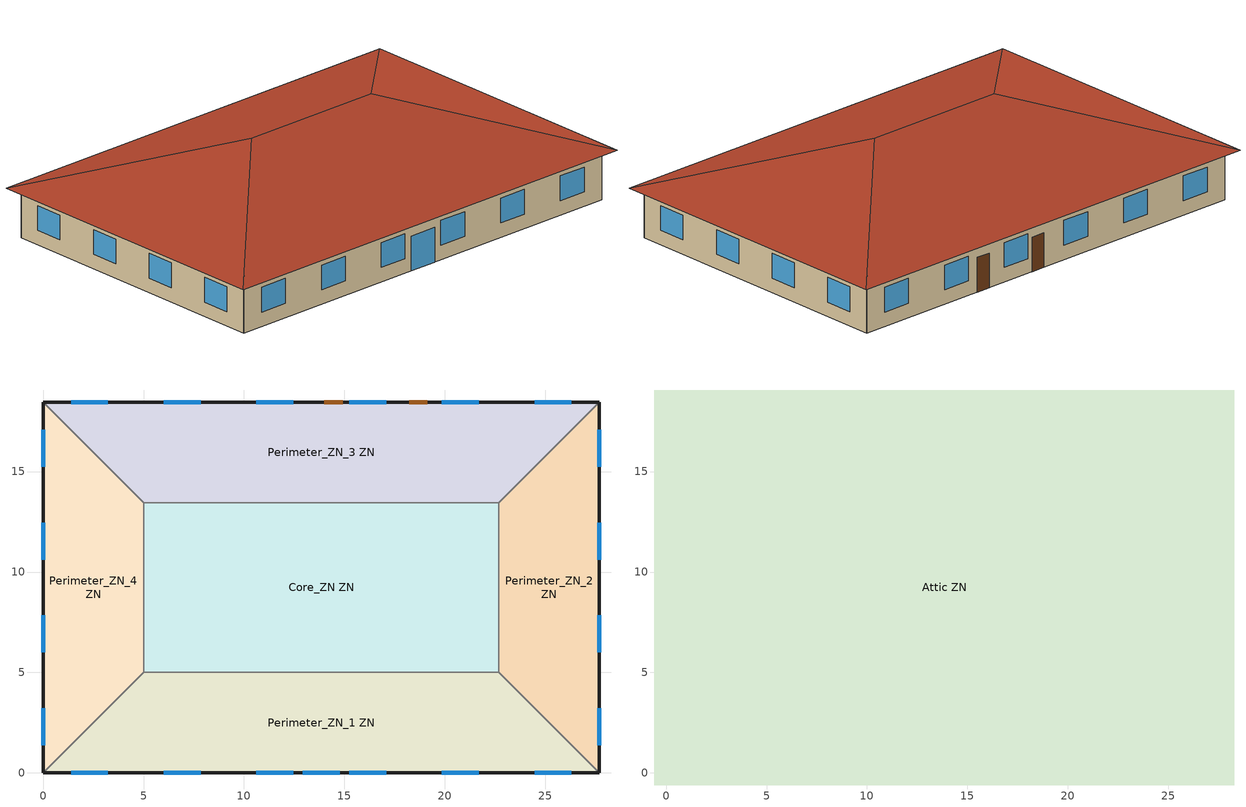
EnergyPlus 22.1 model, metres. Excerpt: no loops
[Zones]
Core_ZN ZN
 floor ground (Foundation F 126 Perim 0 Area 14966): 22.69,13.46 22.69,5 5,5 5,13.46 z0
 wall to Perimeter_ZN_2 ZN (Typical Interior Wall): 22.69,5 22.69,13.46 z0:3.05
 wall to Perimeter_ZN_3 ZN (Typical Interior Wall): 22.69,13.46 5,13.46 z0:3.05
 wall to Perimeter_ZN_1 ZN (Typical Interior Wall): 5,5 22.69,5 z0:3.05
 wall to Perimeter_ZN_4 ZN (Typical Interior Wall): 5,13.46 5,5 z0:3.05
Perimeter_ZN_1 ZN
 floor ground (Foundation F 126 Perim 2769 Area 11345): 22.69,5 27.69,0 0,0 5,5 z0
 wall outside (Typical Insulated Wood Framed Exterior Wall R-11.24): 0,0 27.69,0 z0:3.05
 wall to Perimeter_ZN_2 ZN (Typical Interior Wall): 27.69,0 22.69,5 z0:3.05
 wall to Perimeter_ZN_4 ZN (Typical Interior Wall): 5,5 0,0 z0:3.05
 window (U 0.45 SHGC 0.25 Simple Glazing Window Weighted U-0.45 SHGC 0.25 2): 12.93,0 14.76,0 z0:2.13
 window (U 0.45 SHGC 0.25 Simple Glazing Window Weighted U-0.45 SHGC 0.25): 1.39,0 3.22,0 / 6.01,0 7.84,0 / 10.62,0 12.45,0 / 15.24,0 17.07,0 / 19.85,0 21.68,0 / 24.47,0 26.3,0 z0.9:2.42
Perimeter_ZN_2 ZN
 floor ground (Foundation F 126 Perim 1846 Area 673): 27.69,18.46 27.69,0 22.69,5 22.69,13.46 z0
 wall outside (Typical Insulated Wood Framed Exterior Wall R-11.24): 27.69,0 27.69,18.46 z0:3.05
 wall to Perimeter_ZN_3 ZN (Typical Interior Wall): 27.69,18.46 22.69,13.46 z0:3.05
 window (U 0.45 SHGC 0.25 Simple Glazing Window Weighted U-0.45 SHGC 0.25): 27.69,1.39 27.69,3.22 / 27.69,6.01 27.69,7.84 / 27.69,10.62 27.69,12.45 / 27.69,15.24 27.69,17.07 z0.9:2.42
Perimeter_ZN_3 ZN
 floor ground (Foundation F 126 Perim 2769 Area 11345): 27.69,18.46 22.69,13.46 5,13.46 0,18.46 z0
 wall outside (Typical Insulated Wood Framed Exterior Wall R-11.24): 27.69,18.46 0,18.46 z0:3.05
 wall to Perimeter_ZN_4 ZN (Typical Interior Wall): 0,18.46 5,13.46 z0:3.05
 window (U 0.45 SHGC 0.25 Simple Glazing Window Weighted U-0.45 SHGC 0.25): 26.3,18.46 24.47,18.46 / 21.68,18.46 19.85,18.46 / 17.07,18.46 15.24,18.46 / 12.45,18.46 10.62,18.46 / 7.84,18.46 6.01,18.46 / 3.22,18.46 1.39,18.46 z0.9:2.42
 door (Typical Insulated Metal Door R-2.7): 14.91,18.46 14,18.46 / 19.13,18.46 18.22,18.46 z0:2.13
Perimeter_ZN_4 ZN
 floor ground (Foundation F 126 Perim 1846 Area 673): 0,18.46 5,13.46 5,5 0,0 z0
 wall outside (Typical Insulated Wood Framed Exterior Wall R-11.24): 0,18.46 0,0 z0:3.05
 window (U 0.45 SHGC 0.25 Simple Glazing Window Weighted U-0.45 SHGC 0.25): 0,17.07 0,15.24 / 0,12.45 0,10.62 / 0,7.84 0,6.01 / 0,3.22 0,1.39 z0.9:2.42
Attic ZN
 floor outside (Typical Attic Soffit): 28.29,19.06 28.29,-0.6 27.69,0 27.69,18.46 z3.05; 28.29,19.06 27.69,18.46 0,18.46 -0.6,19.06 z3.05; 27.69,0 28.29,-0.6 -0.6,-0.6 0,0 z3.05; -0.6,19.06 0,18.46 0,0 -0.6,-0.6 z3.05
 floor to Core_ZN ZN (Typical Wood Joist Attic Floor R-37.04 1): 22.69,13.46 22.69,5 5,5 5,13.46 z3.05
 floor to Perimeter_ZN_2 ZN (Typical Wood Joist Attic Floor R-37.04 1): 27.69,18.46 27.69,0 22.69,5 22.69,13.46 z3.05
 floor to Perimeter_ZN_3 ZN (Typical Wood Joist Attic Floor R-37.04 1): 27.69,18.46 22.69,13.46 5,13.46 0,18.46 z3.05
 floor to Perimeter_ZN_1 ZN (Typical Wood Joist Attic Floor R-37.04 1): 22.69,5 27.69,0 0,0 5,5 z3.05
 floor to Perimeter_ZN_4 ZN (Typical Wood Joist Attic Floor R-37.04 1): 0,18.46 5,13.46 5,5 0,0 z3.05
 roof outside (Typical Uninsulated Wood Joist Attic Roof): 18.46,9.23,6.33 28.29,-0.6,3.05 28.29,19.06,3.05; 18.46,9.23,6.33 28.29,19.06,3.05 -0.6,19.06,3.05 9.23,9.23,6.33; 9.23,9.23,6.33 -0.6,-0.6,3.05 28.29,-0.6,3.05 18.46,9.23,6.33; 9.23,9.23,6.33 -0.6,19.06,3.05 -0.6,-0.6,3.05
[Building]
-SmallOffice-ASHRAE 169-2013-3A created: 2022-11-29 07:54:34 -0700: North Axis {deg}=0; Terrain=City; Loads Convergence Tolerance Value {W}=0.04; Temperature Convergence Tolerance Value {deltaC}=0.2; Solar Distribution=FullInteriorAndExterior; Maximum Number of Warmup Days=25; Minimum Number of Warmup Days=6
[Site:Location]
Atlanta-Hartsfield Jackson Intl AP_GA_USA: Latitude {deg}=33.63; Longitude {deg}=-84.43; Time Zone {hr}=-5; Elevation {m}=308
[Site:GroundTemperature:FCfactorMethod]
January Ground Temperature {C}=16; February Ground Temperature {C}=11.9; March Ground Temperature {C}=7.7; April Ground Temperature {C}=4; May Ground Temperature {C}=7.9; June Ground Temperature {C}=13.8; July Ground Temperature {C}=17.2; August Ground Temperature {C}=20.8; September Ground Temperature {C}=24.8; October Ground Temperature {C}=26.1; November Ground Temperature {C}=26.5; December Ground Temperature {C}=22.5
[Site:WaterMainsTemperature]
Calculation Method=Correlation; Annual Average Outdoor Air Temperature {C}=16.6; Maximum Difference In Monthly Average Outdoor Air Temperatures {deltaC}=22.5
[SizingPeriod:DesignDay] Day of Month=21; Dry-Bulb Temperature Range Modifier Type=DefaultMultipliers; Humidity Condition Type=Wetbulb; Barometric Pressure {Pa}=97621; Rain Indicator=No; Snow Indicator=No; Daylight Saving Time Indicator=No; Begin Environment Reset Mode=FullResetAtBeginEnvironment
Name | Month | Day Type | Maximum Dry-Bulb Temperature {C} | Daily Dry-Bulb Temperature Range {deltaC} | Wetbulb or DewPoint at Maximum Dry-Bulb {C} | Wind Speed {m/s} | Wind Direction {deg} | Solar Model Indicator | ASHRAE Clear Sky Optical Depth for Beam Irradiance (taub) | ASHRAE Clear Sky Optical Depth for Diffuse Irradiance (taud) | Sky Clearness
Atlanta-Hartsfield.Jackson.Intl.AP_GA_USA Ann Clg .4% Condns DB=>MWB | 7 | SummerDesignDay | 34.4 | 9.5 | 23.5 | 4 | 300 | ASHRAETau | 0.556 | 1.779
Atlanta-Hartsfield.Jackson.Intl.AP_GA_USA Ann Htg 99.6% Condns DB | 1 | WinterDesignDay | -6.3 | 0 | -6.3 | 5.3 | 320 | ASHRAEClearSky |  |  | 0
[Material] Thermal Absorptance=0.9; Solar Absorptance=0.7
Name | Roughness | Thickness {m} | Conductivity {W/m-K} | Density {kg/m3} | Specific Heat {J/kg-K} | Visible Absorptance
25mm Stucco | Smooth | 0.0254 | 0.72 | 1856 | 840 | 0.7
5/8 in. Gypsum Board | MediumSmooth | 0.0159 | 0.16 | 800 | 1090 | 0.7
5/8 in. Plywood | Smooth | 0.0159 | 0.12 | 544 | 1210 | 0.7
Asphalt Shingles | VeryRough | 0.0032 | 0.04 | 1120 | 1260 | 0.7
F08 Metal surface | Smooth | 0.0008 | 45.28 | 7824 | 500 | 0.7
G01 13mm gypsum board | Smooth | 0.0127 | 0.16 | 800 | 1090 | 0.5
Std Wood 6inch | MediumSmooth | 0.15 | 0.12 | 540 | 1210 | 0.7
[Material:NoMass] Roughness=Smooth; Thermal Absorptance=0.9; Solar Absorptance=0.7; Visible Absorptance=0.7
Name | Thermal Resistance {m2-K/W}
Typical Insulation R-1.85 | 0.326262
Typical Insulation R-35.4 1 | 6.23479
Typical Insulation R-9.06 | 1.59504
[WindowMaterial:SimpleGlazingSystem] U-Factor {W/m2-K}=2.55522; Solar Heat Gain Coefficient=0.25
U 0.45 SHGC 0.25 Simple Glazing U-0.45 SHGC 0.25; U 0.45 SHGC 0.25 Simple Glazing U-0.45 SHGC 0.25 2
[Construction]
InteriorFurnishings: Std Wood 6inch
Typical Attic Soffit: 5/8 in. Plywood
Typical Insulated Metal Door R-2.7: F08 Metal surface, Typical Insulation R-1.85
Typical Insulated Wood Framed Exterior Wall R-11.24: 25mm Stucco, 5/8 in. Gypsum Board, Typical Insulation R-9.06, 5/8 in. Gypsum Board
Typical Interior Wall: G01 13mm gypsum board, G01 13mm gypsum board
Typical Uninsulated Wood Joist Attic Roof: Asphalt Shingles, 5/8 in. Plywood
Typical Wood Joist Attic Floor R-37.04 1: 5/8 in. Gypsum Board, Typical Insulation R-35.4 1
U 0.45 SHGC 0.25 Simple Glazing Window Weighted U-0.45 SHGC 0.25: U 0.45 SHGC 0.25 Simple Glazing U-0.45 SHGC 0.25
U 0.45 SHGC 0.25 Simple Glazing Window Weighted U-0.45 SHGC 0.25 2: U 0.45 SHGC 0.25 Simple Glazing U-0.45 SHGC 0.25 2
[Construction:FfactorGroundFloor] F-Factor {W/m-K}=1.26344
Name | Area {m2} | PerimeterExposed {m}
Foundation F 126 Perim 0 Area 14966 | 149.6574 | 0
Foundation F 126 Perim 1846 Area 673 | 67.3 | 18.46
Foundation F 126 Perim 2769 Area 11345 | 113.45 | 27.69
[Zone] Multiplier=1
Name | Part of Total Floor Area
Attic ZN | No
Core_ZN ZN; Perimeter_ZN_1 ZN; Perimeter_ZN_2 ZN; Perimeter_ZN_3 ZN; Perimeter_ZN_4 ZN | Yes
[InternalMass] Construction=InteriorFurnishings
Name | Zone or ZoneList | Surface Area {m2}
Attic Mass | Attic ZN | 1135.95
Core_ZN Mass | Core_ZN ZN | 299.3148
Perimeter_ZN_1 Mass | Perimeter_ZN_1 ZN | 226.9
Perimeter_ZN_2 Mass | Perimeter_ZN_2 ZN | 134.6
Perimeter_ZN_3 Mass | Perimeter_ZN_3 ZN | 226.9
Perimeter_ZN_4 Mass | Perimeter_ZN_4 ZN | 134.6
[ZoneInfiltration:DesignFlowRate] Temperature Term Coefficient=0; Velocity Squared Term Coefficient=0
Name | Zone or ZoneList | Schedule | Design Flow Rate Calculation Method | Design Flow Rate {m3/s} | Constant Term Coefficient | Velocity Term Coefficient | Flow per Exterior Surface Area {m3/s-m2}
attic Infiltration | Attic ZN | Always On | Flow/Zone | 0.2001 | 1 | 0
entry door Infiltration | Perimeter_ZN_1 ZN | OfficeSmall INFIL_Door_Opening_SCH_2013 | Flow/Zone | 0.0764554 | 1 | 0
Perimeter_ZN_1 Infiltration | Perimeter_ZN_1 ZN | OfficeSmall INFIL_QUARTER_ON_SCH | Flow/ExteriorArea |  | 0 | 0.224 | 0.000569573
Perimeter_ZN_2 Infiltration | Perimeter_ZN_2 ZN | OfficeSmall INFIL_QUARTER_ON_SCH | Flow/ExteriorArea |  | 0 | 0.224 | 0.000569573
Perimeter_ZN_3 Infiltration | Perimeter_ZN_3 ZN | OfficeSmall INFIL_QUARTER_ON_SCH | Flow/ExteriorArea |  | 0 | 0.224 | 0.000569573
Perimeter_ZN_4 Infiltration | Perimeter_ZN_4 ZN | OfficeSmall INFIL_QUARTER_ON_SCH | Flow/ExteriorArea |  | 0 | 0.224 | 0.000569573
[AvailabilityManager:NightCycle] Applicability Schedule=Always On Discrete; Fan Schedule=OfficeSmall HVACOperationSchd; Control Type=CycleOnAny; Thermostat Tolerance {deltaC}=1; Cycling Run Time Control Type=FixedRunTime; Cycling Run Time {s}=1800
Availability Manager Night Cycle 5; Availability Manager Night Cycle 1; Availability Manager Night Cycle 2; Availability Manager Night Cycle 3; Availability Manager Night Cycle 4
[AvailabilityManager:Scheduled] Schedule=Always On Discrete
Core_ZN ZN PSZ-AC-1 OA System Availability Manager; Perimeter_ZN_1 ZN PSZ-AC-2 OA System Availability Manager; Perimeter_ZN_2 ZN PSZ-AC-3 OA System Availability Manager; Perimeter_ZN_3 ZN PSZ-AC-4 OA System Availability Manager; Perimeter_ZN_4 ZN PSZ-AC-5 OA System Availability Manager
[Exterior:Lights] Control Option=AstronomicalClock
Name | Schedule | Design Level {W}
NonDimming Exterior Lights Def | OfficeSmall Exterior_lighting_schedule_a | 50.7
Occ Sensing Exterior Lights Def | OfficeSmall Exterior_lighting_schedule_b_2016 | 560.6344
[EnergyManagementSystem:Sensor]
Business_Sensor: Output:Variable or Output:Meter Index Key=OfficeSmall_BUSINESS_SCH; Output:Variable or Output:Meter=Schedule Value
[EnergyManagementSystem:Actuator] Actuated Component Unique=Perimeter_ZN_2 ZN Office WholeBuilding - Sm Office Lights; Actuated Component Type=Lights; Actuated Component Control Type=Electricity Rate
Core_ZNZN_Light1_Actuator; Perimeter_ZN_1ZN_Light1_Actuator; Perimeter_ZN_2ZN_Light1_Actuator; Perimeter_ZN_3ZN_Light1_Actuator; Perimeter_ZN_4ZN_Light1_Actuator
[EnergyManagementSystem:Program]
SET_Core_ZNZN_Light_EMS_Program: SET Core_ZNZN_LSr_IP=0.093*Core_ZNZN_LSr/Core_ZNZN_Area; IF (Business_Sensor <= 0) && (Core_ZNZN_LSr_IP >= 0.02); SET Core_ZNZN_Light1_Actuator = 0.02*Core_ZNZN_Area/0.09290304; ELSE; SET Core_ZNZN_Light1_Actuator = NULL; ENDIF
SET_Perimeter_ZN_1ZN_Light_EMS_Program: SET Perimeter_ZN_1ZN_LSr_IP=0.093*Perimeter_ZN_1ZN_LSr/Perimeter_ZN_1ZN_Area; IF (Business_Sensor <= 0) && (Perimeter_ZN_1ZN_LSr_IP >= 0.02); SET Perimeter_ZN_1ZN_Light1_Actuator = 0.02*Perimeter_ZN_1ZN_Area/0.09290304; ELSE; SET Perimeter_ZN_1ZN_Light1_Actuator = NULL; ENDIF
SET_Perimeter_ZN_2ZN_Light_EMS_Program: SET Perimeter_ZN_2ZN_LSr_IP=0.093*Perimeter_ZN_2ZN_LSr/Perimeter_ZN_2ZN_Area; IF (Business_Sensor <= 0) && (Perimeter_ZN_2ZN_LSr_IP >= 0.02); SET Perimeter_ZN_2ZN_Light1_Actuator = 0.02*Perimeter_ZN_2ZN_Area/0.09290304; ELSE; SET Perimeter_ZN_2ZN_Light1_Actuator = NULL; ENDIF
SET_Perimeter_ZN_3ZN_Light_EMS_Program: SET Perimeter_ZN_3ZN_LSr_IP=0.093*Perimeter_ZN_3ZN_LSr/Perimeter_ZN_3ZN_Area; IF (Business_Sensor <= 0) && (Perimeter_ZN_3ZN_LSr_IP >= 0.02); SET Perimeter_ZN_3ZN_Light1_Actuator = 0.02*Perimeter_ZN_3ZN_Area/0.09290304; ELSE; SET Perimeter_ZN_3ZN_Light1_Actuator = NULL; ENDIF
SET_Perimeter_ZN_4ZN_Light_EMS_Program: SET Perimeter_ZN_4ZN_LSr_IP=0.093*Perimeter_ZN_4ZN_LSr/Perimeter_ZN_4ZN_Area; IF (Business_Sensor <= 0) && (Perimeter_ZN_4ZN_LSr_IP >= 0.02); SET Perimeter_ZN_4ZN_Light1_Actuator = 0.02*Perimeter_ZN_4ZN_Area/0.09290304; ELSE; SET Perimeter_ZN_4ZN_Light1_Actuator = NULL; ENDIF
[EnergyManagementSystem:ProgramCallingManager]
SET_Core_ZN ZN_Light_EMS_Program_Manager: AfterPredictorAfterHVACManagers; SET_Core_ZNZN_Light_EMS_Program
SET_Perimeter_ZN_1 ZN_Light_EMS_Program_Manager: AfterPredictorAfterHVACManagers; SET_Perimeter_ZN_1ZN_Light_EMS_Program
SET_Perimeter_ZN_2 ZN_Light_EMS_Program_Manager: AfterPredictorAfterHVACManagers; SET_Perimeter_ZN_2ZN_Light_EMS_Program
SET_Perimeter_ZN_3 ZN_Light_EMS_Program_Manager: AfterPredictorAfterHVACManagers; SET_Perimeter_ZN_3ZN_Light_EMS_Program
SET_Perimeter_ZN_4 ZN_Light_EMS_Program_Manager: AfterPredictorAfterHVACManagers; SET_Perimeter_ZN_4ZN_Light_EMS_Program
[Schedule:Day:Interval]
Always On Default; OfficeSmall INFIL_QUARTER_ON_SCH Default; OfficeSmall_BUSINESS_SCH Summer Design Day: No, 24:00, 1
OfficeSmall Exterior_lighting_schedule_a Default; OfficeSmall Exterior_lighting_schedule_a Summer Design Day; OfficeSmall Exterior_lighting_schedule_a Winter Design Day: No, 06:00, 0, 24:00, 1
OfficeSmall Exterior_lighting_schedule_b_2016 Default; OfficeSmall Exterior_lighting_schedule_b_2016 Summer Design Day; OfficeSmall Exterior_lighting_schedule_b_2016 Winter Design Day: No, 06:00, 0.5, 24:00, 1
OfficeSmall HVACOperationSchd Default; OfficeSmall HVACOperationSchd Winter Design Day; OfficeSmall INFIL_Door_Opening_SCH_2013 Default; OfficeSmall INFIL_Door_Opening_SCH_2013 Summer Design Day; OfficeSmall INFIL_Door_Opening_SCH_2013 Winter Design Day; OfficeSmall_BUSINESS_SCH Default; OfficeSmall_BUSINESS_SCH Winter Design Day: No, 24:00, 0
OfficeSmall HVACOperationSchd SmrDsn|Wkdy Day; OfficeSmall HVACOperationSchd Summer Design Day: No, 06:00, 0, 19:00, 1, 24:00, 0
OfficeSmall INFIL_Door_Opening_SCH_2013 Wkdy Day: No, 06:00, 0, 07:00, 0.131, 08:00, 1, 12:00, 0.131, 13:00, 1, 17:00, 0.131, 18:00, 1, 19:00, 0.131, 24:00, 0
OfficeSmall INFIL_QUARTER_ON_SCH SmrDsn|Wkdy Day; OfficeSmall INFIL_QUARTER_ON_SCH Summer Design Day: No, 07:00, 1, 19:00, 0.25, 24:00, 1
OfficeSmall INFIL_QUARTER_ON_SCH Winter Design Day; OfficeSmall INFIL_QUARTER_ON_SCH WntrDsn|Sat Day: No, 07:00, 1, 18:00, 0.25, 24:00, 1
OfficeSmall_BUSINESS_SCH Wkdy Day: No, 06:00, 0, 22:00, 1, 24:00, 0
[Schedule:Week:Daily]
Always On Week Rule - Jan1-Dec31: Always On Default, Always On Default, Always On Default, Always On Default, Always On Default, Always On Default, Always On Default, Always On Default, Always On Default, Always On Default, Always On Default, Always On Default
OfficeSmall Exterior_lighting_schedule_a Week Rule - Jan1-Dec31: OfficeSmall Exterior_lighting_schedule_a Default, OfficeSmall Exterior_lighting_schedule_a Default, OfficeSmall Exterior_lighting_schedule_a Default, OfficeSmall Exterior_lighting_schedule_a Default, OfficeSmall Exterior_lighting_schedule_a Default, OfficeSmall Exterior_lighting_schedule_a Default, OfficeSmall Exterior_lighting_schedule_a Default, OfficeSmall Exterior_lighting_schedule_a Default, OfficeSmall Exterior_lighting_schedule_a Summer Design Day, OfficeSmall Exterior_lighting_schedule_a Winter Design Day, OfficeSmall Exterior_lighting_schedule_a Default, OfficeSmall Exterior_lighting_schedule_a Default
OfficeSmall Exterior_lighting_schedule_b_2016 Week Rule - Jan1-Dec31: OfficeSmall Exterior_lighting_schedule_b_2016 Default, OfficeSmall Exterior_lighting_schedule_b_2016 Default, OfficeSmall Exterior_lighting_schedule_b_2016 Default, OfficeSmall Exterior_lighting_schedule_b_2016 Default, OfficeSmall Exterior_lighting_schedule_b_2016 Default, OfficeSmall Exterior_lighting_schedule_b_2016 Default, OfficeSmall Exterior_lighting_schedule_b_2016 Default, OfficeSmall Exterior_lighting_schedule_b_2016 Default, OfficeSmall Exterior_lighting_schedule_b_2016 Summer Design Day, OfficeSmall Exterior_lighting_schedule_b_2016 Winter Design Day, OfficeSmall Exterior_lighting_schedule_b_2016 Default, OfficeSmall Exterior_lighting_schedule_b_2016 Default
OfficeSmall HVACOperationSchd Week Rule - Jan1-Dec31: OfficeSmall HVACOperationSchd Default, OfficeSmall HVACOperationSchd SmrDsn|Wkdy Day, OfficeSmall HVACOperationSchd SmrDsn|Wkdy Day, OfficeSmall HVACOperationSchd SmrDsn|Wkdy Day, OfficeSmall HVACOperationSchd SmrDsn|Wkdy Day, OfficeSmall HVACOperationSchd SmrDsn|Wkdy Day, OfficeSmall HVACOperationSchd Default, OfficeSmall HVACOperationSchd Default, OfficeSmall HVACOperationSchd Summer Design Day, OfficeSmall HVACOperationSchd Winter Design Day, OfficeSmall HVACOperationSchd Default, OfficeSmall HVACOperationSchd Default
OfficeSmall INFIL_Door_Opening_SCH_2013 Week Rule - Jan1-Dec31: OfficeSmall INFIL_Door_Opening_SCH_2013 Default, OfficeSmall INFIL_Door_Opening_SCH_2013 Wkdy Day, OfficeSmall INFIL_Door_Opening_SCH_2013 Wkdy Day, OfficeSmall INFIL_Door_Opening_SCH_2013 Wkdy Day, OfficeSmall INFIL_Door_Opening_SCH_2013 Wkdy Day, OfficeSmall INFIL_Door_Opening_SCH_2013 Wkdy Day, OfficeSmall INFIL_Door_Opening_SCH_2013 Default, OfficeSmall INFIL_Door_Opening_SCH_2013 Default, OfficeSmall INFIL_Door_Opening_SCH_2013 Summer Design Day, OfficeSmall INFIL_Door_Opening_SCH_2013 Winter Design Day, OfficeSmall INFIL_Door_Opening_SCH_2013 Default, OfficeSmall INFIL_Door_Opening_SCH_2013 Default
OfficeSmall INFIL_QUARTER_ON_SCH Week Rule - Jan1-Dec31: OfficeSmall INFIL_QUARTER_ON_SCH Default, OfficeSmall INFIL_QUARTER_ON_SCH SmrDsn|Wkdy Day, OfficeSmall INFIL_QUARTER_ON_SCH SmrDsn|Wkdy Day, OfficeSmall INFIL_QUARTER_ON_SCH SmrDsn|Wkdy Day, OfficeSmall INFIL_QUARTER_ON_SCH SmrDsn|Wkdy Day, OfficeSmall INFIL_QUARTER_ON_SCH SmrDsn|Wkdy Day, OfficeSmall INFIL_QUARTER_ON_SCH WntrDsn|Sat Day, OfficeSmall INFIL_QUARTER_ON_SCH Default, OfficeSmall INFIL_QUARTER_ON_SCH Summer Design Day, OfficeSmall INFIL_QUARTER_ON_SCH Winter Design Day, OfficeSmall INFIL_QUARTER_ON_SCH Default, OfficeSmall INFIL_QUARTER_ON_SCH Default
OfficeSmall_BUSINESS_SCH Week Rule - Jan1-Dec31: OfficeSmall_BUSINESS_SCH Default, OfficeSmall_BUSINESS_SCH Wkdy Day, OfficeSmall_BUSINESS_SCH Wkdy Day, OfficeSmall_BUSINESS_SCH Wkdy Day, OfficeSmall_BUSINESS_SCH Wkdy Day, OfficeSmall_BUSINESS_SCH Wkdy Day, OfficeSmall_BUSINESS_SCH Default, OfficeSmall_BUSINESS_SCH Default, OfficeSmall_BUSINESS_SCH Summer Design Day, OfficeSmall_BUSINESS_SCH Winter Design Day, OfficeSmall_BUSINESS_SCH Default, OfficeSmall_BUSINESS_SCH Default
[Schedule:Year]
Always On: Always On Week Rule - Jan1-Dec31, 1, 1, 12, 31
OfficeSmall Exterior_lighting_schedule_a: OfficeSmall Exterior_lighting_schedule_a Week Rule - Jan1-Dec31, 1, 1, 12, 31
OfficeSmall Exterior_lighting_schedule_b_2016: OfficeSmall Exterior_lighting_schedule_b_2016 Week Rule - Jan1-Dec31, 1, 1, 12, 31
OfficeSmall HVACOperationSchd: OfficeSmall HVACOperationSchd Week Rule - Jan1-Dec31, 1, 1, 12, 31
OfficeSmall INFIL_Door_Opening_SCH_2013: OfficeSmall INFIL_Door_Opening_SCH_2013 Week Rule - Jan1-Dec31, 1, 1, 12, 31
OfficeSmall INFIL_QUARTER_ON_SCH: OfficeSmall INFIL_QUARTER_ON_SCH Week Rule - Jan1-Dec31, 1, 1, 12, 31
OfficeSmall_BUSINESS_SCH: OfficeSmall_BUSINESS_SCH Week Rule - Jan1-Dec31, 1, 1, 12, 31
[Schedule:Constant]
Always On Discrete: Hourly Value=1
